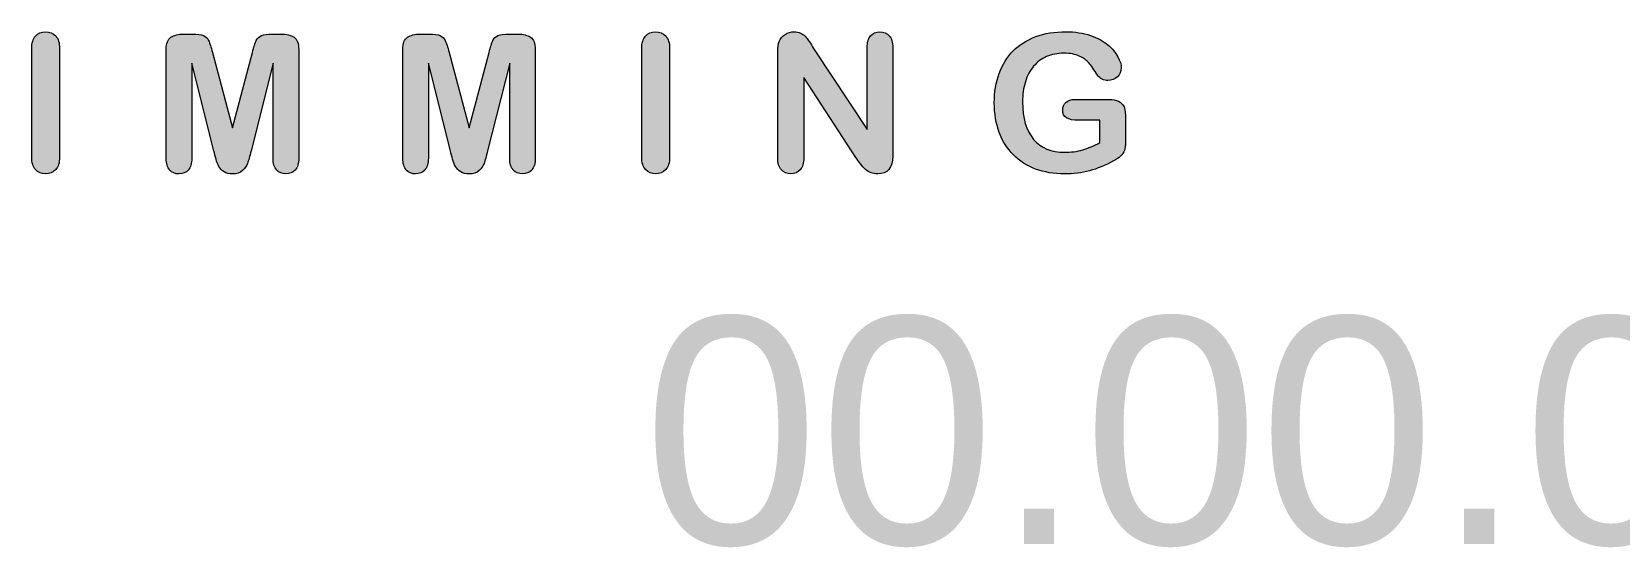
# Model space of a CAD drawing. Header units: millimetres. Extents: x -559267 to 14075, y 0 to 209897.
# Drawn here: x 912.76 to 919.25, y 82.36 to 84.46 of the extents above; entities that cross this region are included whole.
import ezdxf
from ezdxf.enums import TextEntityAlignment as Align

# ---------------------------------------------------------------- set-up
doc = ezdxf.new("R2010")
doc.units = ezdxf.units.MM
doc.layers.add('Serigraph', color=7, linetype='Continuous')
doc.layers.add('Таблицы', color=7, linetype='Continuous', lineweight=13)
doc.styles.get("Standard").update_dxf_attribs({"font": 'arial.ttf'})
doc.styles.add('Unecom', font='GOST2304A_0.ttf', dxfattribs={"height": 2.5})

# ---------------------------------------------------------------- blocks, each defined once
blk = doc.blocks.new('Dali Draiver1')
at = {"layer": 'Serigraph'}
h = blk.add_hatch(color=256, dxfattribs=at)
h.dxf.hatch_style = 2
edge = h.paths.add_edge_path()
edge.add_spline(control_points=[(-11.952, 18.74), (-11.952, 18.74), (-11.952, 19.934), (-11.952, 19.934), (-11.952, 19.996), (-11.938, 20.042), (-11.91, 20.073), (-11.882, 20.104), (-11.845, 20.12), (-11.8, 20.12), (-11.754, 20.12), (-11.717, 20.105), (-11.688, 20.074), (-11.66, 20.043), (-11.645, 19.997), (-11.645, 19.934), (-11.645, 19.934), (-11.645, 18.74), (-11.645, 18.74), (-11.645, 18.677), (-11.66, 18.631), (-11.688, 18.6), (-11.717, 18.569), (-11.754, 18.553), (-11.8, 18.553), (-11.844, 18.553), (-11.881, 18.569), (-11.91, 18.6), (-11.938, 18.631), (-11.952, 18.678), (-11.952, 18.74)], knot_values=[0, 0, 0, 0, 1, 1, 1, 2, 2, 2, 3, 3, 3, 4, 4, 4, 5, 5, 5, 6, 6, 6, 7, 7, 7, 8, 8, 8, 9, 9, 9, 10, 10, 10, 10], degree=3, periodic=0)
h = blk.add_hatch(color=256, dxfattribs=at)
h.dxf.hatch_style = 2
edge = h.paths.add_edge_path()
edge.add_spline(control_points=[(-9.944, 18.807), (-9.944, 18.807), (-10.187, 19.773), (-10.187, 19.773), (-10.187, 19.773), (-10.187, 18.727), (-10.187, 18.727), (-10.187, 18.669), (-10.2, 18.625), (-10.225, 18.596), (-10.251, 18.568), (-10.286, 18.553), (-10.328, 18.553), (-10.37, 18.553), (-10.403, 18.567), (-10.43, 18.596), (-10.456, 18.625), (-10.469, 18.668), (-10.469, 18.727), (-10.469, 18.727), (-10.469, 19.926), (-10.469, 19.926), (-10.469, 19.992), (-10.452, 20.036), (-10.417, 20.059), (-10.383, 20.082), (-10.336, 20.094), (-10.278, 20.094), (-10.278, 20.094), (-10.182, 20.094), (-10.182, 20.094), (-10.125, 20.094), (-10.084, 20.089), (-10.058, 20.079), (-10.032, 20.068), (-10.013, 20.05), (-10.001, 20.023), (-9.988, 19.996), (-9.974, 19.952), (-9.958, 19.891), (-9.958, 19.891), (-9.738, 19.062), (-9.738, 19.062), (-9.738, 19.062), (-9.518, 19.891), (-9.518, 19.891), (-9.502, 19.952), (-9.488, 19.996), (-9.476, 20.023), (-9.463, 20.05), (-9.444, 20.068), (-9.418, 20.079), (-9.392, 20.089), (-9.351, 20.094), (-9.294, 20.094), (-9.294, 20.094), (-9.199, 20.094), (-9.199, 20.094), (-9.14, 20.094), (-9.094, 20.082), (-9.059, 20.059), (-9.025, 20.036), (-9.007, 19.992), (-9.007, 19.926), (-9.007, 19.926), (-9.007, 18.727), (-9.007, 18.727), (-9.007, 18.669), (-9.02, 18.625), (-9.046, 18.596), (-9.072, 18.568), (-9.107, 18.553), (-9.15, 18.553), (-9.191, 18.553), (-9.224, 18.568), (-9.25, 18.596), (-9.276, 18.625), (-9.29, 18.669), (-9.29, 18.727), (-9.29, 18.727), (-9.29, 19.773), (-9.29, 19.773), (-9.29, 19.773), (-9.532, 18.807), (-9.532, 18.807), (-9.548, 18.745), (-9.561, 18.699), (-9.571, 18.669), (-9.581, 18.64), (-9.6, 18.613), (-9.626, 18.589), (-9.653, 18.565), (-9.691, 18.553), (-9.738, 18.553), (-9.774, 18.553), (-9.804, 18.561), (-9.829, 18.576), (-9.854, 18.592), (-9.873, 18.612), (-9.887, 18.636), (-9.901, 18.66), (-9.912, 18.687), (-9.919, 18.716), (-9.928, 18.745), (-9.935, 18.776), (-9.944, 18.807)], knot_values=[0, 0, 0, 0, 1, 1, 1, 2, 2, 2, 3, 3, 3, 4, 4, 4, 5, 5, 5, 6, 6, 6, 7, 7, 7, 8, 8, 8, 9, 9, 9, 10, 10, 10, 11, 11, 11, 12, 12, 12, 13, 13, 13, 14, 14, 14, 15, 15, 15, 16, 16, 16, 17, 17, 17, 18, 18, 18, 19, 19, 19, 20, 20, 20, 21, 21, 21, 22, 22, 22, 23, 23, 23, 24, 24, 24, 25, 25, 25, 26, 26, 26, 27, 27, 27, 28, 28, 28, 29, 29, 29, 30, 30, 30, 31, 31, 31, 32, 32, 32, 33, 33, 33, 34, 34, 34, 35, 35, 35, 35], degree=3, periodic=0)
h = blk.add_hatch(color=256, dxfattribs=at)
h.dxf.hatch_style = 2
edge = h.paths.add_edge_path()
edge.add_spline(control_points=[(-7.334, 18.807), (-7.334, 18.807), (-7.577, 19.773), (-7.577, 19.773), (-7.577, 19.773), (-7.577, 18.727), (-7.577, 18.727), (-7.577, 18.669), (-7.59, 18.625), (-7.616, 18.596), (-7.642, 18.568), (-7.676, 18.553), (-7.719, 18.553), (-7.76, 18.553), (-7.794, 18.567), (-7.82, 18.596), (-7.846, 18.625), (-7.859, 18.668), (-7.859, 18.727), (-7.859, 18.727), (-7.859, 19.926), (-7.859, 19.926), (-7.859, 19.992), (-7.842, 20.036), (-7.807, 20.059), (-7.773, 20.082), (-7.726, 20.094), (-7.668, 20.094), (-7.668, 20.094), (-7.573, 20.094), (-7.573, 20.094), (-7.516, 20.094), (-7.474, 20.089), (-7.448, 20.079), (-7.423, 20.068), (-7.403, 20.05), (-7.391, 20.023), (-7.379, 19.996), (-7.364, 19.952), (-7.349, 19.891), (-7.349, 19.891), (-7.128, 19.062), (-7.128, 19.062), (-7.128, 19.062), (-6.908, 19.891), (-6.908, 19.891), (-6.892, 19.952), (-6.878, 19.996), (-6.866, 20.023), (-6.854, 20.05), (-6.834, 20.068), (-6.809, 20.079), (-6.783, 20.089), (-6.741, 20.094), (-6.684, 20.094), (-6.684, 20.094), (-6.589, 20.094), (-6.589, 20.094), (-6.53, 20.094), (-6.484, 20.082), (-6.449, 20.059), (-6.415, 20.036), (-6.398, 19.992), (-6.398, 19.926), (-6.398, 19.926), (-6.398, 18.727), (-6.398, 18.727), (-6.398, 18.669), (-6.41, 18.625), (-6.437, 18.596), (-6.462, 18.568), (-6.497, 18.553), (-6.54, 18.553), (-6.581, 18.553), (-6.614, 18.568), (-6.641, 18.596), (-6.667, 18.625), (-6.68, 18.669), (-6.68, 18.727), (-6.68, 18.727), (-6.68, 19.773), (-6.68, 19.773), (-6.68, 19.773), (-6.923, 18.807), (-6.923, 18.807), (-6.939, 18.745), (-6.952, 18.699), (-6.962, 18.669), (-6.972, 18.64), (-6.99, 18.613), (-7.017, 18.589), (-7.044, 18.565), (-7.081, 18.553), (-7.128, 18.553), (-7.164, 18.553), (-7.195, 18.561), (-7.219, 18.576), (-7.244, 18.592), (-7.263, 18.612), (-7.277, 18.636), (-7.291, 18.66), (-7.302, 18.687), (-7.31, 18.716), (-7.318, 18.745), (-7.326, 18.776), (-7.334, 18.807)], knot_values=[0, 0, 0, 0, 1, 1, 1, 2, 2, 2, 3, 3, 3, 4, 4, 4, 5, 5, 5, 6, 6, 6, 7, 7, 7, 8, 8, 8, 9, 9, 9, 10, 10, 10, 11, 11, 11, 12, 12, 12, 13, 13, 13, 14, 14, 14, 15, 15, 15, 16, 16, 16, 17, 17, 17, 18, 18, 18, 19, 19, 19, 20, 20, 20, 21, 21, 21, 22, 22, 22, 23, 23, 23, 24, 24, 24, 25, 25, 25, 26, 26, 26, 27, 27, 27, 28, 28, 28, 29, 29, 29, 30, 30, 30, 31, 31, 31, 32, 32, 32, 33, 33, 33, 34, 34, 34, 35, 35, 35, 35], degree=3, periodic=0)
h = blk.add_hatch(color=256, dxfattribs=at)
h.dxf.hatch_style = 2
edge = h.paths.add_edge_path()
edge.add_spline(control_points=[(-5.223, 18.74), (-5.223, 18.74), (-5.223, 19.934), (-5.223, 19.934), (-5.223, 19.996), (-5.209, 20.042), (-5.181, 20.073), (-5.153, 20.104), (-5.116, 20.12), (-5.071, 20.12), (-5.025, 20.12), (-4.988, 20.105), (-4.959, 20.074), (-4.931, 20.043), (-4.916, 19.997), (-4.916, 19.934), (-4.916, 19.934), (-4.916, 18.74), (-4.916, 18.74), (-4.916, 18.677), (-4.931, 18.631), (-4.959, 18.6), (-4.988, 18.569), (-5.025, 18.553), (-5.071, 18.553), (-5.115, 18.553), (-5.152, 18.569), (-5.181, 18.6), (-5.209, 18.631), (-5.223, 18.678), (-5.223, 18.74)], knot_values=[0, 0, 0, 0, 1, 1, 1, 2, 2, 2, 3, 3, 3, 4, 4, 4, 5, 5, 5, 6, 6, 6, 7, 7, 7, 8, 8, 8, 9, 9, 9, 10, 10, 10, 10], degree=3, periodic=0)
h = blk.add_hatch(color=256, dxfattribs=at)
h.dxf.hatch_style = 2
edge = h.paths.add_edge_path()
edge.add_spline(control_points=[(-3.327, 19.936), (-3.327, 19.936), (-2.737, 19.043), (-2.737, 19.043), (-2.737, 19.043), (-2.737, 19.944), (-2.737, 19.944), (-2.737, 20.003), (-2.724, 20.047), (-2.699, 20.076), (-2.674, 20.105), (-2.64, 20.12), (-2.597, 20.12), (-2.553, 20.12), (-2.518, 20.105), (-2.493, 20.076), (-2.467, 20.047), (-2.454, 20.003), (-2.454, 19.944), (-2.454, 19.944), (-2.454, 18.753), (-2.454, 18.753), (-2.454, 18.62), (-2.51, 18.553), (-2.62, 18.553), (-2.647, 18.553), (-2.672, 18.557), (-2.694, 18.565), (-2.716, 18.573), (-2.737, 18.585), (-2.756, 18.603), (-2.776, 18.62), (-2.793, 18.64), (-2.81, 18.663), (-2.827, 18.686), (-2.843, 18.71), (-2.86, 18.734), (-2.86, 18.734), (-3.435, 19.617), (-3.435, 19.617), (-3.435, 19.617), (-3.435, 18.729), (-3.435, 18.729), (-3.435, 18.671), (-3.449, 18.627), (-3.476, 18.597), (-3.502, 18.568), (-3.537, 18.553), (-3.579, 18.553), (-3.622, 18.553), (-3.657, 18.568), (-3.683, 18.598), (-3.71, 18.628), (-3.723, 18.672), (-3.723, 18.729), (-3.723, 18.729), (-3.723, 19.898), (-3.723, 19.898), (-3.723, 19.947), (-3.717, 19.986), (-3.706, 20.014), (-3.693, 20.045), (-3.671, 20.071), (-3.641, 20.09), (-3.611, 20.11), (-3.578, 20.12), (-3.543, 20.12), (-3.515, 20.12), (-3.492, 20.115), (-3.472, 20.106), (-3.453, 20.097), (-3.435, 20.085), (-3.42, 20.07), (-3.406, 20.055), (-3.391, 20.035), (-3.375, 20.011), (-3.359, 19.987), (-3.343, 19.962), (-3.327, 19.936)], knot_values=[0, 0, 0, 0, 1, 1, 1, 2, 2, 2, 3, 3, 3, 4, 4, 4, 5, 5, 5, 6, 6, 6, 7, 7, 7, 8, 8, 8, 9, 9, 9, 10, 10, 10, 11, 11, 11, 12, 12, 12, 13, 13, 13, 14, 14, 14, 15, 15, 15, 16, 16, 16, 17, 17, 17, 18, 18, 18, 19, 19, 19, 20, 20, 20, 21, 21, 21, 22, 22, 22, 23, 23, 23, 24, 24, 24, 25, 25, 25, 26, 26, 26, 26], degree=3, periodic=0)
h = blk.add_hatch(color=256, dxfattribs=at)
h.dxf.hatch_style = 2
edge = h.paths.add_edge_path()
edge.add_spline(control_points=[(0.112, 19.195), (0.112, 19.195), (0.112, 18.904), (0.112, 18.904), (0.112, 18.866), (0.108, 18.835), (0.101, 18.812), (0.093, 18.789), (0.079, 18.768), (0.059, 18.749), (0.038, 18.731), (0.013, 18.713), (-0.019, 18.696), (-0.111, 18.646), (-0.199, 18.61), (-0.284, 18.587), (-0.368, 18.564), (-0.461, 18.553), (-0.561, 18.553), (-0.677, 18.553), (-0.783, 18.571), (-0.879, 18.607), (-0.975, 18.643), (-1.056, 18.695), (-1.124, 18.763), (-1.191, 18.831), (-1.244, 18.914), (-1.279, 19.011), (-1.316, 19.108), (-1.334, 19.217), (-1.334, 19.336), (-1.334, 19.454), (-1.316, 19.562), (-1.281, 19.66), (-1.246, 19.758), (-1.194, 19.841), (-1.126, 19.909), (-1.058, 19.977), (-0.975, 20.029), (-0.877, 20.066), (-0.779, 20.102), (-0.668, 20.12), (-0.544, 20.12), (-0.442, 20.12), (-0.352, 20.106), (-0.273, 20.079), (-0.195, 20.052), (-0.131, 20.018), (-0.082, 19.976), (-0.033, 19.935), (0.004, 19.891), (0.028, 19.845), (0.053, 19.799), (0.066, 19.758), (0.066, 19.722), (0.066, 19.683), (0.051, 19.65), (0.023, 19.623), (-0.006, 19.596), (-0.04, 19.582), (-0.08, 19.582), (-0.102, 19.582), (-0.124, 19.588), (-0.144, 19.598), (-0.164, 19.608), (-0.181, 19.623), (-0.195, 19.641), (-0.233, 19.701), (-0.265, 19.745), (-0.291, 19.776), (-0.317, 19.806), (-0.353, 19.832), (-0.397, 19.852), (-0.441, 19.873), (-0.498, 19.883), (-0.567, 19.883), (-0.638, 19.883), (-0.701, 19.871), (-0.757, 19.847), (-0.813, 19.822), (-0.861, 19.787), (-0.9, 19.74), (-0.94, 19.694), (-0.97, 19.637), (-0.991, 19.569), (-1.012, 19.501), (-1.023, 19.427), (-1.023, 19.345), (-1.023, 19.167), (-0.982, 19.03), (-0.9, 18.934), (-0.818, 18.839), (-0.705, 18.791), (-0.559, 18.791), (-0.488, 18.791), (-0.421, 18.8), (-0.359, 18.819), (-0.296, 18.837), (-0.233, 18.864), (-0.169, 18.898), (-0.169, 18.898), (-0.169, 19.144), (-0.169, 19.144), (-0.169, 19.144), (-0.407, 19.144), (-0.407, 19.144), (-0.464, 19.144), (-0.507, 19.153), (-0.537, 19.17), (-0.566, 19.187), (-0.58, 19.217), (-0.58, 19.258), (-0.58, 19.292), (-0.568, 19.32), (-0.543, 19.342), (-0.519, 19.364), (-0.486, 19.375), (-0.444, 19.375), (-0.444, 19.375), (-0.096, 19.375), (-0.096, 19.375), (-0.053, 19.375), (-0.017, 19.371), (0.013, 19.363), (0.043, 19.356), (0.066, 19.339), (0.085, 19.313), (0.103, 19.287), (0.112, 19.247), (0.112, 19.195)], knot_values=[0, 0, 0, 0, 1, 1, 1, 2, 2, 2, 3, 3, 3, 4, 4, 4, 5, 5, 5, 6, 6, 6, 7, 7, 7, 8, 8, 8, 9, 9, 9, 10, 10, 10, 11, 11, 11, 12, 12, 12, 13, 13, 13, 14, 14, 14, 15, 15, 15, 16, 16, 16, 17, 17, 17, 18, 18, 18, 19, 19, 19, 20, 20, 20, 21, 21, 21, 22, 22, 22, 23, 23, 23, 24, 24, 24, 25, 25, 25, 26, 26, 26, 27, 27, 27, 28, 28, 28, 29, 29, 29, 30, 30, 30, 31, 31, 31, 32, 32, 32, 33, 33, 33, 34, 34, 34, 35, 35, 35, 36, 36, 36, 37, 37, 37, 38, 38, 38, 39, 39, 39, 40, 40, 40, 41, 41, 41, 42, 42, 42, 43, 43, 43, 43], degree=3, periodic=0)
at = {"layer": 'Serigraph', "lineweight": 0}
for points in [[(-11.952, 19.934), (-11.952, 19.996), (-11.938, 20.042), (-11.91, 20.073)], [(-11.688, 20.074), (-11.66, 20.043), (-11.645, 19.997), (-11.645, 19.934)], [(-10.469, 19.926), (-10.469, 19.992), (-10.452, 20.036), (-10.417, 20.059)], [(-10.417, 20.059), (-10.383, 20.082), (-10.336, 20.094), (-10.278, 20.094)], [(-10.278, 20.094), (-10.278, 20.094), (-10.182, 20.094), (-10.182, 20.094)], [(-10.182, 20.094), (-10.125, 20.094), (-10.084, 20.089), (-10.058, 20.079)], [(-10.058, 20.079), (-10.032, 20.068), (-10.013, 20.05), (-10.001, 20.023)], [(-10.001, 20.023), (-9.988, 19.996), (-9.974, 19.952), (-9.958, 19.891)], [(-9.518, 19.891), (-9.502, 19.952), (-9.488, 19.996), (-9.476, 20.023)], [(-9.476, 20.023), (-9.463, 20.05), (-9.444, 20.068), (-9.418, 20.079)], [(-9.418, 20.079), (-9.392, 20.089), (-9.351, 20.094), (-9.294, 20.094)], [(-9.294, 20.094), (-9.294, 20.094), (-9.199, 20.094), (-9.199, 20.094)], [(-9.199, 20.094), (-9.14, 20.094), (-9.094, 20.082), (-9.059, 20.059)], [(-9.059, 20.059), (-9.025, 20.036), (-9.007, 19.992), (-9.007, 19.926)], [(-7.859, 19.926), (-7.859, 19.992), (-7.842, 20.036), (-7.807, 20.059)], [(-7.807, 20.059), (-7.773, 20.082), (-7.726, 20.094), (-7.668, 20.094)], [(-7.668, 20.094), (-7.668, 20.094), (-7.573, 20.094), (-7.573, 20.094)], [(-7.573, 20.094), (-7.516, 20.094), (-7.474, 20.089), (-7.448, 20.079)], [(-7.448, 20.079), (-7.423, 20.068), (-7.403, 20.05), (-7.391, 20.023)], [(-7.391, 20.023), (-7.379, 19.996), (-7.364, 19.952), (-7.349, 19.891)], [(-6.908, 19.891), (-6.892, 19.952), (-6.878, 19.996), (-6.866, 20.023)], [(-6.866, 20.023), (-6.854, 20.05), (-6.834, 20.068), (-6.809, 20.079)], [(-6.809, 20.079), (-6.783, 20.089), (-6.741, 20.094), (-6.684, 20.094)], [(-6.684, 20.094), (-6.684, 20.094), (-6.589, 20.094), (-6.589, 20.094)], [(-6.589, 20.094), (-6.53, 20.094), (-6.484, 20.082), (-6.449, 20.059)], [(-6.449, 20.059), (-6.415, 20.036), (-6.398, 19.992), (-6.398, 19.926)], [(-5.223, 19.934), (-5.223, 19.996), (-5.209, 20.042), (-5.181, 20.073)], [(-4.959, 20.074), (-4.931, 20.043), (-4.916, 19.997), (-4.916, 19.934)], [(-3.723, 19.898), (-3.723, 19.947), (-3.717, 19.986), (-3.706, 20.014)], [(-3.706, 20.014), (-3.693, 20.045), (-3.671, 20.071), (-3.641, 20.09)], [(-3.472, 20.106), (-3.453, 20.097), (-3.435, 20.085), (-3.42, 20.07)], [(-3.42, 20.07), (-3.406, 20.055), (-3.391, 20.035), (-3.375, 20.011)], [(-3.375, 20.011), (-3.359, 19.987), (-3.343, 19.962), (-3.327, 19.936)], [(-2.737, 19.944), (-2.737, 20.003), (-2.724, 20.047), (-2.699, 20.076)], [(-2.493, 20.076), (-2.467, 20.047), (-2.454, 20.003), (-2.454, 19.944)], [(-0.273, 20.079), (-0.195, 20.052), (-0.131, 20.018), (-0.082, 19.976)], [(-0.082, 19.976), (-0.033, 19.935), (0.004, 19.891), (0.028, 19.845)], [(-11.952, 18.74), (-11.952, 18.74), (-11.952, 19.934), (-11.952, 19.934)], [(-11.645, 19.934), (-11.645, 19.934), (-11.645, 18.74), (-11.645, 18.74)], [(-10.469, 18.727), (-10.469, 18.727), (-10.469, 19.926), (-10.469, 19.926)], [(-9.958, 19.891), (-9.958, 19.891), (-9.738, 19.062), (-9.738, 19.062)], [(-9.738, 19.062), (-9.738, 19.062), (-9.518, 19.891), (-9.518, 19.891)], [(-9.007, 19.926), (-9.007, 19.926), (-9.007, 18.727), (-9.007, 18.727)], [(-7.859, 18.727), (-7.859, 18.727), (-7.859, 19.926), (-7.859, 19.926)], [(-7.349, 19.891), (-7.349, 19.891), (-7.128, 19.062), (-7.128, 19.062)], [(-7.128, 19.062), (-7.128, 19.062), (-6.908, 19.891), (-6.908, 19.891)], [(-6.398, 19.926), (-6.398, 19.926), (-6.398, 18.727), (-6.398, 18.727)], [(-5.223, 18.74), (-5.223, 18.74), (-5.223, 19.934), (-5.223, 19.934)], [(-4.916, 19.934), (-4.916, 19.934), (-4.916, 18.74), (-4.916, 18.74)], [(-3.723, 18.729), (-3.723, 18.729), (-3.723, 19.898), (-3.723, 19.898)], [(-3.327, 19.936), (-3.327, 19.936), (-2.737, 19.043), (-2.737, 19.043)], [(-2.737, 19.043), (-2.737, 19.043), (-2.737, 19.944), (-2.737, 19.944)], [(-2.454, 19.944), (-2.454, 19.944), (-2.454, 18.753), (-2.454, 18.753)], [(-0.757, 19.847), (-0.813, 19.822), (-0.861, 19.787), (-0.9, 19.74)], [(-0.291, 19.776), (-0.317, 19.806), (-0.353, 19.832), (-0.397, 19.852)], [(-9.944, 18.807), (-9.944, 18.807), (-10.187, 19.773), (-10.187, 19.773)], [(-10.187, 19.773), (-10.187, 19.773), (-10.187, 18.727), (-10.187, 18.727)], [(-9.29, 19.773), (-9.29, 19.773), (-9.532, 18.807), (-9.532, 18.807)], [(-9.29, 18.727), (-9.29, 18.727), (-9.29, 19.773), (-9.29, 19.773)], [(-7.334, 18.807), (-7.334, 18.807), (-7.577, 19.773), (-7.577, 19.773)], [(-7.577, 19.773), (-7.577, 19.773), (-7.577, 18.727), (-7.577, 18.727)], [(-6.68, 19.773), (-6.68, 19.773), (-6.923, 18.807), (-6.923, 18.807)], [(-6.68, 18.727), (-6.68, 18.727), (-6.68, 19.773), (-6.68, 19.773)], [(-2.86, 18.734), (-2.86, 18.734), (-3.435, 19.617), (-3.435, 19.617)], [(-3.435, 19.617), (-3.435, 19.617), (-3.435, 18.729), (-3.435, 18.729)], [(-0.9, 19.74), (-0.94, 19.694), (-0.97, 19.637), (-0.991, 19.569)], [(-0.195, 19.641), (-0.233, 19.701), (-0.265, 19.745), (-0.291, 19.776)], [(-0.144, 19.598), (-0.164, 19.608), (-0.181, 19.623), (-0.195, 19.641)], [(-0.543, 19.342), (-0.519, 19.364), (-0.486, 19.375), (-0.444, 19.375)], [(-0.444, 19.375), (-0.444, 19.375), (-0.096, 19.375), (-0.096, 19.375)], [(-0.096, 19.375), (-0.053, 19.375), (-0.017, 19.371), (0.013, 19.363)], [(0.013, 19.363), (0.043, 19.356), (0.066, 19.339), (0.085, 19.313)], [(0.085, 19.313), (0.103, 19.287), (0.112, 19.247), (0.112, 19.195)], [(-0.407, 19.144), (-0.464, 19.144), (-0.507, 19.153), (-0.537, 19.17)], [(-0.169, 19.144), (-0.169, 19.144), (-0.407, 19.144), (-0.407, 19.144)], [(-0.169, 18.898), (-0.169, 18.898), (-0.169, 19.144), (-0.169, 19.144)], [(0.112, 19.195), (0.112, 19.195), (0.112, 18.904), (0.112, 18.904)], [(-1.124, 18.763), (-1.191, 18.831), (-1.244, 18.914), (-1.279, 19.011)], [(-11.91, 18.6), (-11.938, 18.631), (-11.952, 18.678), (-11.952, 18.74)], [(-11.645, 18.74), (-11.645, 18.677), (-11.66, 18.631), (-11.688, 18.6)], [(-9.919, 18.716), (-9.928, 18.745), (-9.935, 18.776), (-9.944, 18.807)], [(-9.532, 18.807), (-9.548, 18.745), (-9.561, 18.699), (-9.571, 18.669)], [(-7.31, 18.716), (-7.318, 18.745), (-7.326, 18.776), (-7.334, 18.807)], [(-6.923, 18.807), (-6.939, 18.745), (-6.952, 18.699), (-6.962, 18.669)], [(-5.181, 18.6), (-5.209, 18.631), (-5.223, 18.678), (-5.223, 18.74)], [(-4.916, 18.74), (-4.916, 18.677), (-4.931, 18.631), (-4.959, 18.6)], [(-0.879, 18.607), (-0.975, 18.643), (-1.056, 18.695), (-1.124, 18.763)], [(-0.359, 18.819), (-0.296, 18.837), (-0.233, 18.864), (-0.169, 18.898)], [(0.059, 18.749), (0.038, 18.731), (0.013, 18.713), (-0.019, 18.696)], [(0.101, 18.812), (0.093, 18.789), (0.079, 18.768), (0.059, 18.749)], [(0.112, 18.904), (0.112, 18.866), (0.108, 18.835), (0.101, 18.812)], [(-10.43, 18.596), (-10.456, 18.625), (-10.469, 18.668), (-10.469, 18.727)], [(-10.187, 18.727), (-10.187, 18.669), (-10.2, 18.625), (-10.225, 18.596)], [(-9.887, 18.636), (-9.901, 18.66), (-9.912, 18.687), (-9.919, 18.716)], [(-9.829, 18.576), (-9.854, 18.592), (-9.873, 18.612), (-9.887, 18.636)], [(-9.571, 18.669), (-9.581, 18.64), (-9.6, 18.613), (-9.626, 18.589)], [(-9.25, 18.596), (-9.276, 18.625), (-9.29, 18.669), (-9.29, 18.727)], [(-9.007, 18.727), (-9.007, 18.669), (-9.02, 18.625), (-9.046, 18.596)], [(-7.82, 18.596), (-7.846, 18.625), (-7.859, 18.668), (-7.859, 18.727)], [(-7.577, 18.727), (-7.577, 18.669), (-7.59, 18.625), (-7.616, 18.596)], [(-7.277, 18.636), (-7.291, 18.66), (-7.302, 18.687), (-7.31, 18.716)], [(-7.219, 18.576), (-7.244, 18.592), (-7.263, 18.612), (-7.277, 18.636)], [(-6.962, 18.669), (-6.972, 18.64), (-6.99, 18.613), (-7.017, 18.589)], [(-6.641, 18.596), (-6.667, 18.625), (-6.68, 18.669), (-6.68, 18.727)], [(-6.398, 18.727), (-6.398, 18.669), (-6.41, 18.625), (-6.437, 18.596)], [(-3.683, 18.598), (-3.71, 18.628), (-3.723, 18.672), (-3.723, 18.729)], [(-3.435, 18.729), (-3.435, 18.671), (-3.449, 18.627), (-3.476, 18.597)], [(-2.81, 18.663), (-2.827, 18.686), (-2.843, 18.71), (-2.86, 18.734)], [(-2.756, 18.603), (-2.776, 18.62), (-2.793, 18.64), (-2.81, 18.663)], [(-2.694, 18.565), (-2.716, 18.573), (-2.737, 18.585), (-2.756, 18.603)], [(-0.019, 18.696), (-0.111, 18.646), (-0.199, 18.61), (-0.284, 18.587)]]:
    blk.add_open_spline(points, degree=3, dxfattribs=at)
for points, knots in [([(-11.91, 20.073), (-11.882, 20.104), (-11.845, 20.12), (-11.8, 20.12), (-11.754, 20.12), (-11.717, 20.105), (-11.688, 20.074)], [2, 2, 2, 2, 3, 3, 3, 4, 4, 4, 4]), ([(-5.181, 20.073), (-5.153, 20.104), (-5.116, 20.12), (-5.071, 20.12), (-5.025, 20.12), (-4.988, 20.105), (-4.959, 20.074)], [2, 2, 2, 2, 3, 3, 3, 4, 4, 4, 4]), ([(-3.641, 20.09), (-3.611, 20.11), (-3.578, 20.12), (-3.543, 20.12), (-3.515, 20.12), (-3.492, 20.115), (-3.472, 20.106)], [21, 21, 21, 21, 22, 22, 22, 23, 23, 23, 23]), ([(-2.699, 20.076), (-2.674, 20.105), (-2.64, 20.12), (-2.597, 20.12), (-2.553, 20.12), (-2.518, 20.105), (-2.493, 20.076)], [3, 3, 3, 3, 4, 4, 4, 5, 5, 5, 5]), ([(-1.281, 19.66), (-1.246, 19.758), (-1.194, 19.841), (-1.126, 19.909), (-1.058, 19.977), (-0.975, 20.029), (-0.877, 20.066)], [11, 11, 11, 11, 12, 12, 12, 13, 13, 13, 13]), ([(-0.877, 20.066), (-0.779, 20.102), (-0.668, 20.12), (-0.544, 20.12), (-0.442, 20.12), (-0.352, 20.106), (-0.273, 20.079)], [13, 13, 13, 13, 14, 14, 14, 15, 15, 15, 15]), ([(-0.397, 19.852), (-0.441, 19.873), (-0.498, 19.883), (-0.567, 19.883), (-0.638, 19.883), (-0.701, 19.871), (-0.757, 19.847)], [24, 24, 24, 24, 25, 25, 25, 26, 26, 26, 26]), ([(0.028, 19.845), (0.053, 19.799), (0.066, 19.758), (0.066, 19.722), (0.066, 19.683), (0.051, 19.65), (0.023, 19.623)], [17, 17, 17, 17, 18, 18, 18, 19, 19, 19, 19]), ([(-1.279, 19.011), (-1.316, 19.108), (-1.334, 19.217), (-1.334, 19.336), (-1.334, 19.454), (-1.316, 19.562), (-1.281, 19.66)], [9, 9, 9, 9, 10, 10, 10, 11, 11, 11, 11]), ([(0.023, 19.623), (-0.006, 19.596), (-0.04, 19.582), (-0.08, 19.582), (-0.102, 19.582), (-0.124, 19.588), (-0.144, 19.598)], [19, 19, 19, 19, 20, 20, 20, 21, 21, 21, 21]), ([(-0.991, 19.569), (-1.012, 19.501), (-1.023, 19.427), (-1.023, 19.345), (-1.023, 19.167), (-0.982, 19.03), (-0.9, 18.934)], [28, 28, 28, 28, 29, 29, 29, 30, 30, 30, 30]), ([(-0.537, 19.17), (-0.566, 19.187), (-0.58, 19.217), (-0.58, 19.258), (-0.58, 19.292), (-0.568, 19.32), (-0.543, 19.342)], [36, 36, 36, 36, 37, 37, 37, 38, 38, 38, 38]), ([(-0.9, 18.934), (-0.818, 18.839), (-0.705, 18.791), (-0.559, 18.791), (-0.488, 18.791), (-0.421, 18.8), (-0.359, 18.819)], [30, 30, 30, 30, 31, 31, 31, 32, 32, 32, 32]), ([(-2.454, 18.753), (-2.454, 18.62), (-2.51, 18.553), (-2.62, 18.553), (-2.647, 18.553), (-2.672, 18.557), (-2.694, 18.565)], [7, 7, 7, 7, 8, 8, 8, 9, 9, 9, 9]), ([(-11.688, 18.6), (-11.717, 18.569), (-11.754, 18.553), (-11.8, 18.553), (-11.844, 18.553), (-11.881, 18.569), (-11.91, 18.6)], [7, 7, 7, 7, 8, 8, 8, 9, 9, 9, 9]), ([(-10.225, 18.596), (-10.251, 18.568), (-10.286, 18.553), (-10.328, 18.553), (-10.37, 18.553), (-10.403, 18.567), (-10.43, 18.596)], [3, 3, 3, 3, 4, 4, 4, 5, 5, 5, 5]), ([(-9.626, 18.589), (-9.653, 18.565), (-9.691, 18.553), (-9.738, 18.553), (-9.774, 18.553), (-9.804, 18.561), (-9.829, 18.576)], [30, 30, 30, 30, 31, 31, 31, 32, 32, 32, 32]), ([(-9.046, 18.596), (-9.072, 18.568), (-9.107, 18.553), (-9.15, 18.553), (-9.191, 18.553), (-9.224, 18.568), (-9.25, 18.596)], [23, 23, 23, 23, 24, 24, 24, 25, 25, 25, 25]), ([(-7.616, 18.596), (-7.642, 18.568), (-7.676, 18.553), (-7.719, 18.553), (-7.76, 18.553), (-7.794, 18.567), (-7.82, 18.596)], [3, 3, 3, 3, 4, 4, 4, 5, 5, 5, 5]), ([(-7.017, 18.589), (-7.044, 18.565), (-7.081, 18.553), (-7.128, 18.553), (-7.164, 18.553), (-7.195, 18.561), (-7.219, 18.576)], [30, 30, 30, 30, 31, 31, 31, 32, 32, 32, 32]), ([(-6.437, 18.596), (-6.462, 18.568), (-6.497, 18.553), (-6.54, 18.553), (-6.581, 18.553), (-6.614, 18.568), (-6.641, 18.596)], [23, 23, 23, 23, 24, 24, 24, 25, 25, 25, 25]), ([(-4.959, 18.6), (-4.988, 18.569), (-5.025, 18.553), (-5.071, 18.553), (-5.115, 18.553), (-5.152, 18.569), (-5.181, 18.6)], [7, 7, 7, 7, 8, 8, 8, 9, 9, 9, 9]), ([(-3.476, 18.597), (-3.502, 18.568), (-3.537, 18.553), (-3.579, 18.553), (-3.622, 18.553), (-3.657, 18.568), (-3.683, 18.598)], [15, 15, 15, 15, 16, 16, 16, 17, 17, 17, 17]), ([(-0.284, 18.587), (-0.368, 18.564), (-0.461, 18.553), (-0.561, 18.553), (-0.677, 18.553), (-0.783, 18.571), (-0.879, 18.607)], [5, 5, 5, 5, 6, 6, 6, 7, 7, 7, 7])]:
    blk.add_open_spline(points, degree=3, knots=knots, dxfattribs=at)
at = {"style": 'Unecom'}
blk.add_attdef('№ДЕКОДЕРА', text='', height=2.5, dxfattribs=at).set_placement((0.931, 32.77), align=Align.MIDDLE_CENTER)
at = {"color": 3}
blk.add_attdef('PHYSICAL.ADD.', text='', height=2.5, dxfattribs=at).set_placement((2.558, 14.474), align=Align.CENTER)
at = {"color": 3, "flags": 2}
blk.add_attdef('REFERENCE', text='', height=2.5, dxfattribs=at).set_placement((-41.054, 3.944), align=Align.CENTER)
blk = doc.blocks.new('$RECOVER_230809152414-111111')
at = {"layer": 'Таблицы', "color": 1}
ref = blk.add_blockref('Dali Draiver1', (219.876, 71.343), dxfattribs=dict(at, xscale=1.482165903010609, yscale=1.482165903010609, zscale=1.482165903010609))
ref.add_attrib('PHYSICAL.ADD.', '00.00.000', dxfattribs={"layer": '0', "color": 3, "height": 3.7054}).set_placement((223.667, 92.795), align=Align.CENTER)

msp = doc.modelspace()

# ---------------------------------------------------------------- block references
at = {"xscale": 0.25, "yscale": 0.25, "zscale": 0.25}
msp.add_blockref('$RECOVER_230809152414-111111', (862.2166, 59.1706), dxfattribs=at)

doc.saveas('drawing.dxf')
